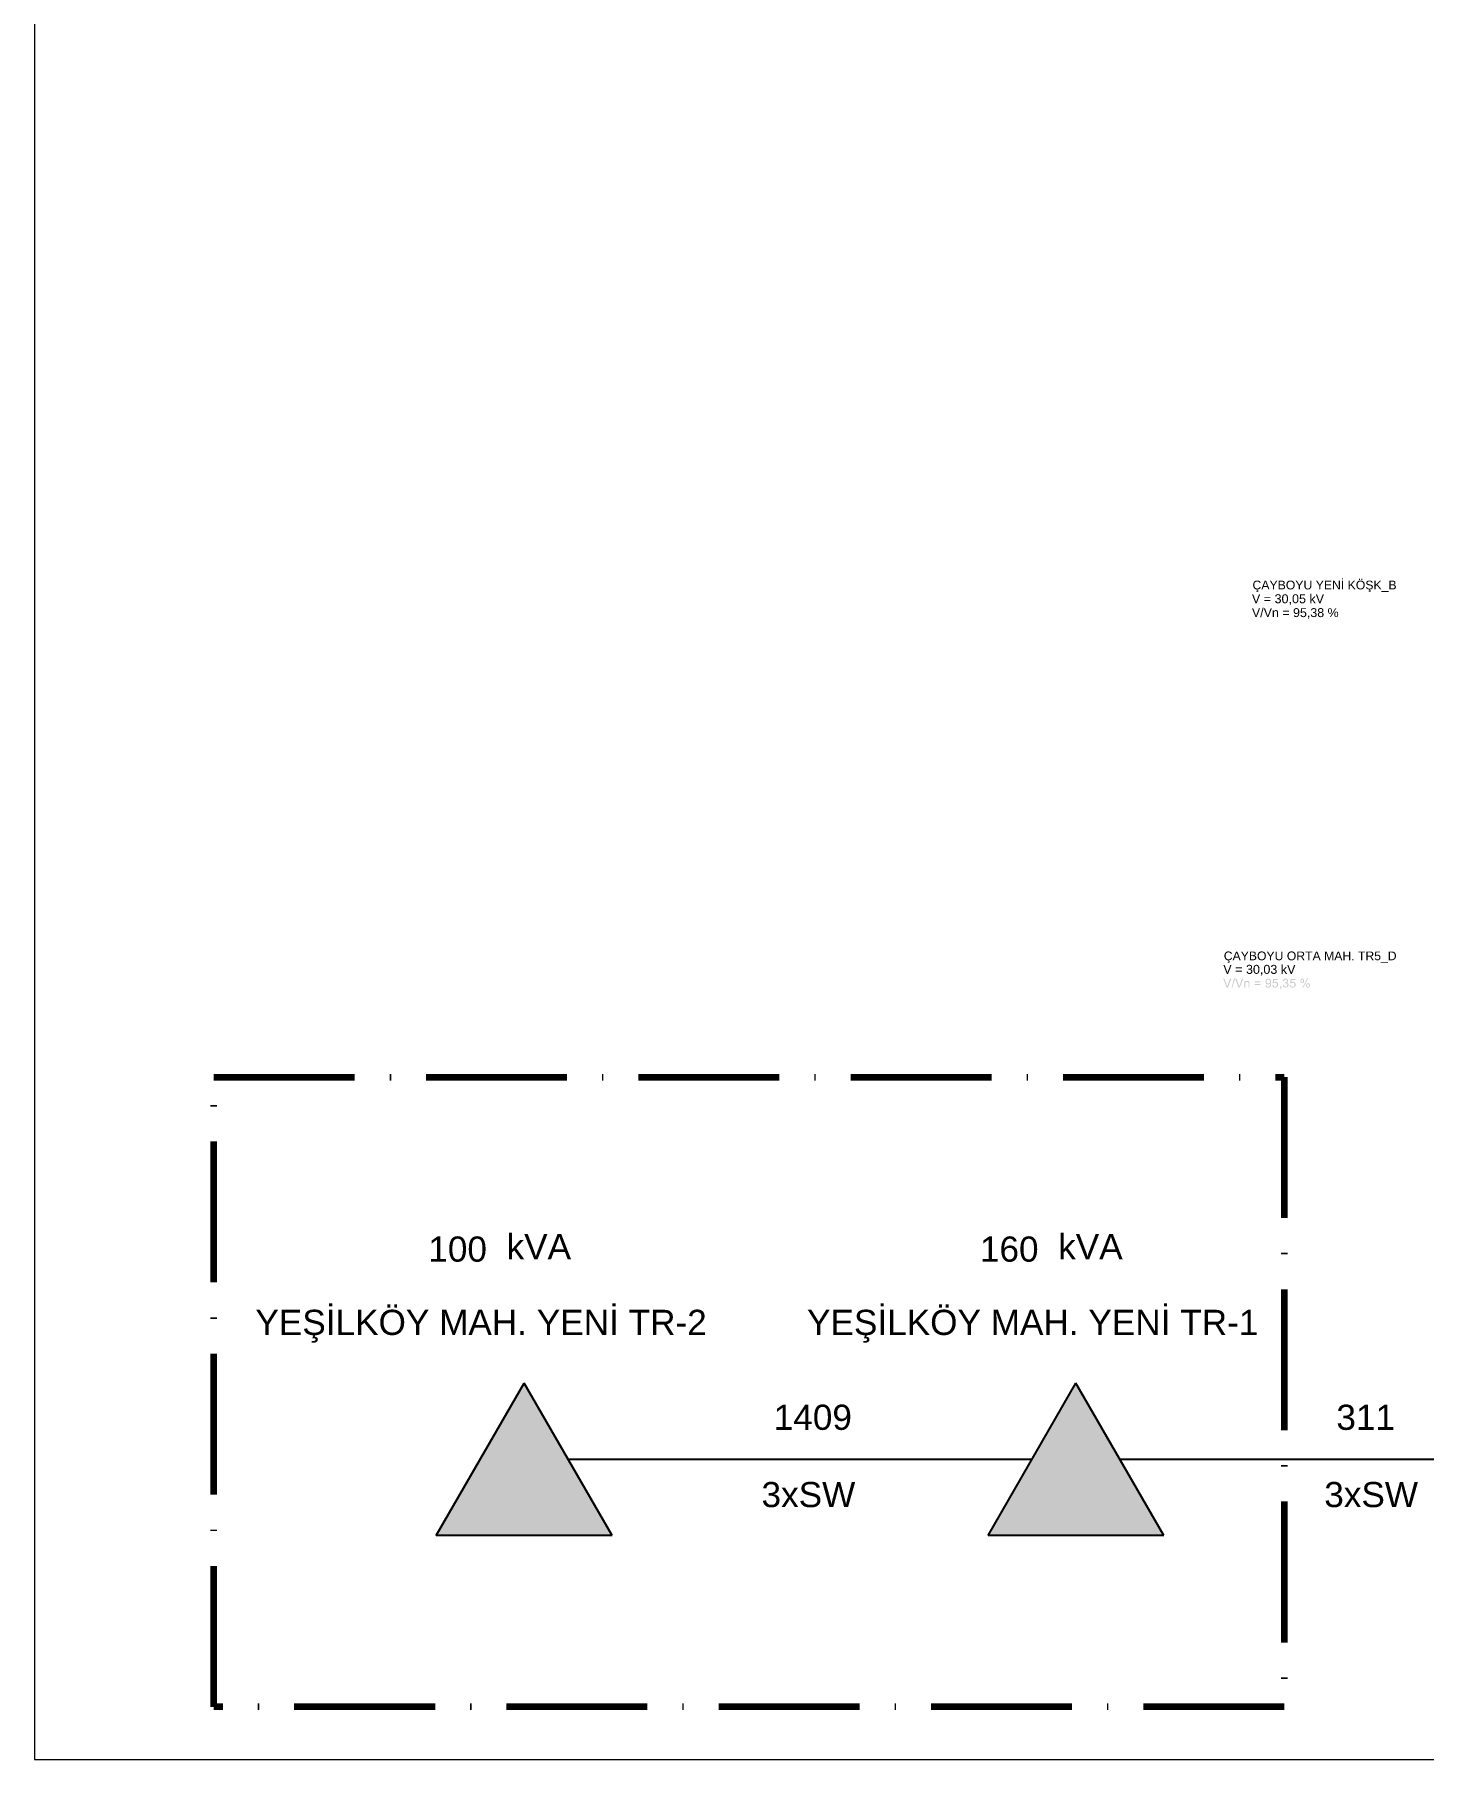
# Model space of a CAD drawing. Header units: millimetres. Extents: x 5 to 459, y 10 to 307.
# Drawn here: x 258.8 to 377.2, y 9.9 to 157 of the extents above; entities that cross this region are included whole.
import ezdxf

# ---------------------------------------------------------------- set-up
doc = ezdxf.new("R2010")
doc.units = ezdxf.units.MM
doc.header["$MEASUREMENT"] = 0
doc.linetypes.add('ACAD_ISO10W100', pattern=[18, 12, -3, 0, -3])
doc.layers.get('0').update_dxf_attribs({"linetype": 'CONTINUOUS'})
doc.layers.add('PDF_Text', color=7, linetype='CONTINUOUS')
doc.layers.add('TRAFO_YENI', color=5, linetype='CONTINUOUS')
doc.styles.add('Arial$001', font='arial.ttf', dxfattribs={"height": 0.8937})
doc.styles.add('PDF Arial', font='arial.ttf')

# ---------------------------------------------------------------- blocks, each defined once
blk = doc.blocks.new('YENI_DIREK')
at = {"layer": 'TRAFO_YENI', "linetype": 'Continuous'}
for p, q in [((-2.5, -1.443376), (0, 2.886751)), ((2.5, -1.443376), (0, 2.886751)), ((-2.5, -1.443376), (2.5, -1.443376))]:
    blk.add_line(p, q, dxfattribs=at)
for points in [[(-2.5, -1.443376), (0, -1.443376), (0, 2.886751)], [(0, -1.443376), (0, 2.886751), (2.5, -1.443376)]]:
    blk.add_solid(points, dxfattribs=at)

msp = doc.modelspace()

# ---------------------------------------------------------------- hatches: boundary and pattern name
h = msp.add_hatch(color=5)
h.paths.add_polyline_path([(360.41, 75.71), (360.12, 76.47), (360.21, 76.47), (360.41, 75.92), (360.41, 75.92), (360.42, 75.92), (360.42, 75.91), (360.42, 75.91), (360.42, 75.9), (360.42, 75.89), (360.43, 75.89), (360.43, 75.88), (360.43, 75.88), (360.43, 75.87), (360.43, 75.87), (360.44, 75.86), (360.44, 75.86), (360.44, 75.85), (360.44, 75.85), (360.44, 75.84), (360.45, 75.84), (360.45, 75.83), (360.45, 75.83), (360.45, 75.82), (360.45, 75.81), (360.46, 75.81), (360.46, 75.8), (360.46, 75.8), (360.46, 75.79), (360.46, 75.79), (360.46, 75.8), (360.46, 75.8), (360.46, 75.81), (360.46, 75.81), (360.46, 75.82), (360.47, 75.83), (360.47, 75.83), (360.47, 75.84), (360.47, 75.84), (360.47, 75.85), (360.47, 75.85), (360.47, 75.86), (360.47, 75.86), (360.48, 75.87), (360.48, 75.87), (360.48, 75.88), (360.48, 75.88), (360.48, 75.89), (360.49, 75.89), (360.49, 75.9), (360.49, 75.91), (360.49, 75.91), (360.49, 75.92), (360.5, 75.92), (360.69, 76.47), (360.81, 76.47), (360.51, 75.71), (360.41, 75.71), (360.51, 75.71)])
h.paths.add_polyline_path([(360.83, 75.71), (361.04, 76.49), (361.12, 76.49), (360.89, 75.71), (360.83, 75.71), (360.89, 75.71)])
h.paths.add_polyline_path([(361.42, 75.71), (361.14, 76.47), (361.24, 76.47), (361.44, 75.92), (361.44, 75.92), (361.44, 75.92), (361.44, 75.91), (361.44, 75.91), (361.45, 75.9), (361.45, 75.89), (361.45, 75.89), (361.45, 75.88), (361.45, 75.88), (361.46, 75.87), (361.46, 75.87), (361.46, 75.86), (361.46, 75.86), (361.46, 75.85), (361.46, 75.85), (361.47, 75.84), (361.47, 75.84), (361.47, 75.83), (361.47, 75.83), (361.47, 75.82), (361.47, 75.81), (361.47, 75.81), (361.47, 75.8), (361.47, 75.8), (361.47, 75.79), (361.47, 75.79), (361.47, 75.8), (361.48, 75.8), (361.48, 75.81), (361.48, 75.81), (361.48, 75.82), (361.48, 75.83), (361.49, 75.83), (361.49, 75.84), (361.49, 75.84), (361.49, 75.85), (361.49, 75.85), (361.5, 75.86), (361.5, 75.86), (361.5, 75.87), (361.5, 75.87), (361.51, 75.88), (361.51, 75.88), (361.51, 75.89), (361.51, 75.89), (361.51, 75.9), (361.52, 75.91), (361.52, 75.91), (361.52, 75.92), (361.52, 75.92), (361.72, 76.47), (361.82, 76.47), (361.52, 75.71), (361.42, 75.71), (361.52, 75.71)])
h.paths.add_polyline_path([(361.92, 75.71), (361.92, 76.25), (362, 76.25), (362, 76.19), (362, 76.19), (362.01, 76.19), (362.01, 76.2), (362.02, 76.21), (362.02, 76.21), (362.03, 76.22), (362.03, 76.22), (362.04, 76.23), (362.04, 76.23), (362.05, 76.24), (362.06, 76.24), (362.06, 76.24), (362.07, 76.25), (362.08, 76.25), (362.09, 76.25), (362.09, 76.26), (362.1, 76.26), (362.11, 76.26), (362.12, 76.27), (362.13, 76.27), (362.13, 76.27), (362.14, 76.27), (362.15, 76.27), (362.16, 76.27), (362.17, 76.27), (362.17, 76.27), (362.17, 76.27), (362.18, 76.27), (362.18, 76.27), (362.18, 76.27), (362.19, 76.27), (362.19, 76.27), (362.2, 76.27), (362.2, 76.27), (362.2, 76.27), (362.21, 76.27), (362.21, 76.27), (362.22, 76.27), (362.22, 76.27), (362.22, 76.27), (362.23, 76.27), (362.23, 76.27), (362.24, 76.27), (362.24, 76.26), (362.25, 76.26), (362.25, 76.26), (362.25, 76.26), (362.26, 76.26), (362.26, 76.26), (362.27, 76.25), (362.27, 76.25), (362.27, 76.25), (362.27, 76.25), (362.28, 76.25), (362.28, 76.24), (362.28, 76.24), (362.28, 76.24), (362.29, 76.24), (362.29, 76.24), (362.29, 76.23), (362.29, 76.23), (362.3, 76.23), (362.3, 76.23), (362.3, 76.23), (362.3, 76.22), (362.31, 76.22), (362.31, 76.22), (362.31, 76.22), (362.31, 76.22), (362.31, 76.21), (362.31, 76.21), (362.32, 76.21), (362.32, 76.21), (362.32, 76.2), (362.32, 76.2), (362.32, 76.2), (362.32, 76.2), (362.32, 76.2), (362.33, 76.19), (362.33, 76.19), (362.33, 76.19), (362.33, 76.19), (362.33, 76.19), (362.34, 76.18), (362.34, 76.18), (362.34, 76.18), (362.34, 76.18), (362.34, 76.17), (362.34, 76.17), (362.34, 76.17), (362.34, 76.16), (362.35, 76.16), (362.35, 76.16), (362.35, 76.15), (362.35, 76.15), (362.35, 76.15), (362.35, 76.14), (362.35, 76.14), (362.35, 76.14), (362.35, 76.13), (362.35, 76.13), (362.35, 76.13), (362.35, 76.13), (362.35, 76.12), (362.35, 76.12), (362.35, 76.12), (362.35, 76.11), (362.35, 76.11), (362.35, 76.11), (362.35, 76.1), (362.35, 76.1), (362.35, 76.1), (362.35, 76.09), (362.35, 76.09), (362.35, 76.08), (362.35, 76.08), (362.35, 76.08), (362.35, 76.07), (362.35, 76.07), (362.35, 76.06), (362.35, 76.06), (362.35, 76.06), (362.35, 75.71), (362.27, 75.71), (362.27, 76.06), (362.27, 76.06), (362.27, 76.06), (362.27, 76.06), (362.27, 76.07), (362.27, 76.07), (362.27, 76.08), (362.27, 76.08), (362.27, 76.08), (362.27, 76.09), (362.27, 76.09), (362.26, 76.1), (362.26, 76.1), (362.26, 76.1), (362.26, 76.11), (362.26, 76.11), (362.26, 76.11), (362.26, 76.12), (362.26, 76.12), (362.26, 76.12), (362.26, 76.13), (362.26, 76.13), (362.25, 76.13), (362.25, 76.13), (362.25, 76.14), (362.25, 76.14), (362.25, 76.14), (362.25, 76.14), (362.25, 76.14), (362.25, 76.14), (362.25, 76.15), (362.25, 76.15), (362.25, 76.15), (362.25, 76.15), (362.24, 76.15), (362.24, 76.16), (362.24, 76.16), (362.24, 76.16), (362.24, 76.16), (362.24, 76.16), (362.24, 76.16), (362.23, 76.17), (362.23, 76.17), (362.23, 76.17), (362.23, 76.17), (362.23, 76.17), (362.22, 76.17), (362.22, 76.17), (362.22, 76.17), (362.22, 76.17), (362.22, 76.17), (362.21, 76.17), (362.21, 76.18), (362.21, 76.18), (362.21, 76.18), (362.21, 76.18), (362.2, 76.18), (362.2, 76.18), (362.2, 76.18), (362.2, 76.18), (362.19, 76.18), (362.19, 76.19), (362.19, 76.19), (362.19, 76.19), (362.18, 76.19), (362.18, 76.19), (362.18, 76.19), (362.18, 76.19), (362.17, 76.19), (362.17, 76.19), (362.17, 76.19), (362.16, 76.19), (362.16, 76.19), (362.15, 76.19), (362.15, 76.19), (362.15, 76.19), (362.14, 76.19), (362.14, 76.19), (362.13, 76.19), (362.13, 76.19), (362.13, 76.19), (362.12, 76.19), (362.12, 76.19), (362.11, 76.19), (362.11, 76.19), (362.1, 76.18), (362.1, 76.18), (362.1, 76.18), (362.09, 76.18), (362.09, 76.18), (362.08, 76.18), (362.08, 76.18), (362.08, 76.17), (362.07, 76.17), (362.07, 76.17), (362.06, 76.17), (362.06, 76.16), (362.06, 76.16), (362.05, 76.16), (362.05, 76.15), (362.04, 76.15), (362.04, 76.15), (362.04, 76.14), (362.03, 76.14), (362.03, 76.14), (362.03, 76.13), (362.02, 76.13), (362.02, 76.12), (362.02, 76.12), (362.02, 76.11), (362.01, 76.11), (362.01, 76.1), (362.01, 76.09), (362.01, 76.09), (362.01, 76.08), (362.01, 76.07), (362, 76.06), (362, 76.05), (362, 76.04), (362, 76.04), (362, 76.03), (362, 76.02), (362, 76.01), (362, 75.71), (361.92, 75.71), (362, 75.71)])
h.paths.add_polyline_path([(363.29, 76.16), (362.8, 76.16), (362.8, 76.24), (363.29, 76.24), (363.29, 76.16), (363.29, 76.24)])
h.paths.add_polyline_path([(363.29, 75.92), (362.8, 75.92), (362.8, 76.02), (363.29, 76.02), (363.29, 75.92), (363.29, 76.02)])
edge = h.paths.add_edge_path()
edge.add_line((363.72, 75.89), (363.82, 75.91))
edge.add_spline(control_points=[(363.82, 75.91), (363.82, 75.86), (363.84, 75.82), (363.85, 75.81), (363.85, 75.81), (363.89, 75.79), (363.9, 75.77), (363.94, 75.77), (363.94, 75.77), (363.97, 75.77), (364, 75.79), (364.02, 75.79), (364.02, 75.79), (364.04, 75.81), (364.05, 75.82), (364.07, 75.86), (364.07, 75.86), (364.09, 75.87), (364.1, 75.91), (364.1, 75.94), (364.1, 75.94), (364.12, 75.97), (364.12, 76.01), (364.12, 76.06), (364.12, 76.06), (364.12, 76.06), (364.12, 76.06), (364.12, 76.07), (364.12, 76.07), (364.1, 76.04), (364.07, 76.02), (364.04, 76.01), (364.04, 76.01), (364, 75.97), (363.97, 75.97), (363.94, 75.97), (363.94, 75.97), (363.87, 75.97), (363.82, 75.99), (363.77, 76.04), (363.77, 76.04), (363.74, 76.09), (363.72, 76.14), (363.72, 76.22), (363.72, 76.22), (363.72, 76.29), (363.74, 76.35), (363.79, 76.4), (363.79, 76.4), (363.82, 76.45), (363.89, 76.47), (363.95, 76.47), (363.95, 76.47), (364, 76.47), (364.05, 76.45), (364.09, 76.44), (364.09, 76.44), (364.12, 76.4), (364.15, 76.37), (364.19, 76.32), (364.19, 76.32), (364.2, 76.27), (364.2, 76.2), (364.2, 76.11), (364.2, 76.11), (364.2, 76.01), (364.2, 75.94), (364.19, 75.87), (364.19, 75.87), (364.15, 75.82), (364.12, 75.77), (364.09, 75.74), (364.09, 75.74), (364.04, 75.72), (364, 75.71), (363.94, 75.71), (363.94, 75.71), (363.89, 75.71), (363.84, 75.72), (363.79, 75.76), (363.79, 75.76), (363.76, 75.79), (363.74, 75.82), (363.72, 75.89)], knot_values=[0, 0, 0, 0, 0.011905, 0.011905, 0.011905, 0.011905, 0.02381, 0.02381, 0.02381, 0.02381, 0.035714, 0.035714, 0.035714, 0.035714, 0.047619, 0.047619, 0.047619, 0.047619, 0.059524, 0.059524, 0.059524, 0.059524, 0.071429, 0.071429, 0.071429, 0.071429, 0.083333, 0.083333, 0.083333, 0.083333, 0.095238, 0.095238, 0.095238, 0.095238, 0.107143, 0.107143, 0.107143, 0.107143, 0.119048, 0.119048, 0.119048, 0.119048, 0.130952, 0.130952, 0.130952, 0.130952, 0.142857, 0.142857, 0.142857, 0.142857, 0.154762, 0.154762, 0.154762, 0.154762, 0.166667, 0.166667, 0.166667, 0.166667, 0.178571, 0.178571, 0.178571, 0.178571, 0.190476, 0.190476, 0.190476, 0.190476, 0.202381, 0.202381, 0.202381, 0.202381, 0.214286, 0.214286, 0.214286, 0.214286, 0.22619, 0.22619, 0.22619, 0.22619, 0.238095, 0.238095, 0.238095, 0.238095, 1, 1, 1, 1], degree=3, periodic=0)
edge = h.paths.add_edge_path()
edge.add_spline(control_points=[(364.1, 76.22), (364.1, 76.27), (364.09, 76.32), (364.07, 76.35), (364.07, 76.35), (364.04, 76.39), (364, 76.4), (363.97, 76.4), (363.97, 76.4), (363.92, 76.4), (363.89, 76.39), (363.85, 76.35), (363.85, 76.35), (363.82, 76.3), (363.8, 76.27), (363.8, 76.22), (363.8, 76.22), (363.8, 76.17), (363.82, 76.12), (363.85, 76.11), (363.85, 76.11), (363.89, 76.07), (363.92, 76.06), (363.95, 76.06), (363.95, 76.06), (364, 76.06), (364.04, 76.07), (364.07, 76.11), (364.07, 76.11), (364.09, 76.12), (364.1, 76.17), (364.1, 76.22)], knot_values=[0, 0, 0, 0, 0.03125, 0.03125, 0.03125, 0.03125, 0.0625, 0.0625, 0.0625, 0.0625, 0.09375, 0.09375, 0.09375, 0.09375, 0.125, 0.125, 0.125, 0.125, 0.15625, 0.15625, 0.15625, 0.15625, 0.1875, 0.1875, 0.1875, 0.1875, 0.21875, 0.21875, 0.21875, 0.21875, 1, 1, 1, 1], degree=3, periodic=0)
edge = h.paths.add_edge_path()
edge.add_line((364.3, 75.91), (364.4, 75.92))
edge.add_spline(control_points=[(364.4, 75.92), (364.4, 75.87), (364.42, 75.84), (364.45, 75.81), (364.45, 75.81), (364.47, 75.79), (364.5, 75.77), (364.55, 75.77), (364.55, 75.77), (364.58, 75.77), (364.62, 75.79), (364.65, 75.82), (364.65, 75.82), (364.68, 75.86), (364.7, 75.91), (364.7, 75.96), (364.7, 75.96), (364.7, 76.02), (364.68, 76.06), (364.65, 76.09), (364.65, 76.09), (364.63, 76.12), (364.58, 76.14), (364.53, 76.14), (364.53, 76.14), (364.52, 76.14), (364.48, 76.12), (364.47, 76.11), (364.47, 76.11), (364.43, 76.11), (364.42, 76.09), (364.4, 76.06)], knot_values=[0, 0, 0, 0, 0.03125, 0.03125, 0.03125, 0.03125, 0.0625, 0.0625, 0.0625, 0.0625, 0.09375, 0.09375, 0.09375, 0.09375, 0.125, 0.125, 0.125, 0.125, 0.15625, 0.15625, 0.15625, 0.15625, 0.1875, 0.1875, 0.1875, 0.1875, 0.21875, 0.21875, 0.21875, 0.21875, 1, 1, 1, 1], degree=3, periodic=0)
edge.add_line((364.4, 76.06), (364.32, 76.07))
edge.add_line((364.32, 76.07), (364.38, 76.45))
edge.add_line((364.38, 76.45), (364.76, 76.45))
edge.add_line((364.76, 76.45), (364.76, 76.37))
edge.add_line((364.76, 76.37), (364.47, 76.37))
edge.add_line((364.47, 76.37), (364.42, 76.17))
edge.add_spline(control_points=[(364.42, 76.17), (364.47, 76.2), (364.52, 76.22), (364.57, 76.22), (364.57, 76.22), (364.63, 76.22), (364.68, 76.19), (364.73, 76.16), (364.73, 76.16), (364.78, 76.11), (364.8, 76.04), (364.8, 75.97), (364.8, 75.97), (364.8, 75.91), (364.78, 75.84), (364.73, 75.79), (364.73, 75.79), (364.7, 75.74), (364.63, 75.71), (364.55, 75.71), (364.55, 75.71), (364.47, 75.71), (364.42, 75.72), (364.37, 75.76), (364.37, 75.76), (364.33, 75.81), (364.3, 75.86), (364.3, 75.91)], knot_values=[0, 0, 0, 0, 0.035714, 0.035714, 0.035714, 0.035714, 0.071429, 0.071429, 0.071429, 0.071429, 0.107143, 0.107143, 0.107143, 0.107143, 0.142857, 0.142857, 0.142857, 0.142857, 0.178571, 0.178571, 0.178571, 0.178571, 0.214286, 0.214286, 0.214286, 0.214286, 1, 1, 1, 1], degree=3, periodic=0)
h.paths.add_polyline_path([(364.95, 75.71), (364.95, 75.82), (365.06, 75.82), (365.06, 75.71), (365.06, 75.71), (365.06, 75.7), (365.06, 75.7), (365.06, 75.7), (365.06, 75.69), (365.06, 75.69), (365.06, 75.68), (365.06, 75.68), (365.06, 75.68), (365.06, 75.67), (365.05, 75.67), (365.05, 75.66), (365.05, 75.66), (365.05, 75.66), (365.05, 75.65), (365.05, 75.65), (365.04, 75.65), (365.04, 75.64), (365.04, 75.64), (365.04, 75.64), (365.04, 75.64), (365.04, 75.63), (365.03, 75.63), (365.03, 75.63), (365.03, 75.63), (365.03, 75.63), (365.03, 75.62), (365.02, 75.62), (365.02, 75.61), (365.02, 75.61), (365.02, 75.61), (365.02, 75.6), (365.01, 75.6), (365.01, 75.6), (365.01, 75.59), (365.01, 75.59), (365, 75.59), (365, 75.59), (365, 75.58), (365, 75.58), (364.99, 75.58), (364.99, 75.58), (364.99, 75.57), (364.98, 75.57), (364.98, 75.57), (364.98, 75.57), (364.97, 75.57), (364.97, 75.56), (364.97, 75.56), (364.96, 75.56), (364.95, 75.61), (364.95, 75.61), (364.95, 75.61), (364.95, 75.61), (364.95, 75.61), (364.95, 75.61), (364.96, 75.61), (364.96, 75.61), (364.96, 75.61), (364.96, 75.61), (364.96, 75.62), (364.97, 75.62), (364.97, 75.62), (364.97, 75.62), (364.97, 75.62), (364.97, 75.62), (364.97, 75.62), (364.97, 75.63), (364.98, 75.63), (364.98, 75.63), (364.98, 75.63), (364.98, 75.63), (364.98, 75.64), (364.98, 75.64), (364.98, 75.64), (364.98, 75.64), (364.98, 75.64), (364.98, 75.64), (364.98, 75.65), (364.98, 75.65), (364.99, 75.65), (364.99, 75.65), (364.99, 75.66), (364.99, 75.66), (364.99, 75.66), (364.99, 75.67), (364.99, 75.67), (364.99, 75.67), (364.99, 75.68), (364.99, 75.68), (364.99, 75.68), (365, 75.68), (365, 75.69), (365, 75.69), (365, 75.69), (365, 75.7), (365, 75.7), (365, 75.7), (365, 75.7), (365, 75.71), (365, 75.71), (364.95, 75.71), (365, 75.71)])
edge = h.paths.add_edge_path()
edge.add_line((365.19, 75.92), (365.28, 75.92))
edge.add_spline(control_points=[(365.28, 75.92), (365.29, 75.87), (365.31, 75.84), (365.34, 75.81), (365.34, 75.81), (365.36, 75.79), (365.39, 75.77), (365.43, 75.77), (365.43, 75.77), (365.48, 75.77), (365.51, 75.79), (365.54, 75.82), (365.54, 75.82), (365.57, 75.86), (365.59, 75.89), (365.59, 75.94), (365.59, 75.94), (365.59, 75.97), (365.57, 76.01), (365.54, 76.04), (365.54, 76.04), (365.53, 76.07), (365.48, 76.09), (365.44, 76.09), (365.44, 76.09), (365.43, 76.09), (365.39, 76.07), (365.38, 76.07)], knot_values=[0, 0, 0, 0, 0.035714, 0.035714, 0.035714, 0.035714, 0.071429, 0.071429, 0.071429, 0.071429, 0.107143, 0.107143, 0.107143, 0.107143, 0.142857, 0.142857, 0.142857, 0.142857, 0.178571, 0.178571, 0.178571, 0.178571, 0.214286, 0.214286, 0.214286, 0.214286, 1, 1, 1, 1], degree=3, periodic=0)
edge.add_line((365.38, 76.07), (365.38, 76.16))
edge.add_spline(control_points=[(365.38, 76.16), (365.39, 76.16), (365.39, 76.16), (365.39, 76.16), (365.39, 76.16), (365.44, 76.16), (365.48, 76.16), (365.51, 76.19), (365.51, 76.19), (365.54, 76.2), (365.56, 76.24), (365.56, 76.27), (365.56, 76.27), (365.56, 76.32), (365.54, 76.34), (365.53, 76.37), (365.53, 76.37), (365.49, 76.39), (365.46, 76.4), (365.43, 76.4), (365.43, 76.4), (365.39, 76.4), (365.36, 76.39), (365.34, 76.37), (365.34, 76.37), (365.31, 76.34), (365.29, 76.3), (365.29, 76.25)], knot_values=[0, 0, 0, 0, 0.035714, 0.035714, 0.035714, 0.035714, 0.071429, 0.071429, 0.071429, 0.071429, 0.107143, 0.107143, 0.107143, 0.107143, 0.142857, 0.142857, 0.142857, 0.142857, 0.178571, 0.178571, 0.178571, 0.178571, 0.214286, 0.214286, 0.214286, 0.214286, 1, 1, 1, 1], degree=3, periodic=0)
edge.add_line((365.29, 76.25), (365.19, 76.27))
edge.add_spline(control_points=[(365.19, 76.27), (365.21, 76.34), (365.24, 76.39), (365.28, 76.42), (365.28, 76.42), (365.31, 76.45), (365.36, 76.47), (365.43, 76.47), (365.43, 76.47), (365.48, 76.47), (365.51, 76.47), (365.54, 76.45), (365.54, 76.45), (365.57, 76.44), (365.61, 76.4), (365.62, 76.37), (365.62, 76.37), (365.64, 76.34), (365.64, 76.3), (365.64, 76.27), (365.64, 76.27), (365.64, 76.24), (365.64, 76.22), (365.62, 76.19), (365.62, 76.19), (365.61, 76.16), (365.57, 76.14), (365.54, 76.12), (365.54, 76.12), (365.59, 76.12), (365.62, 76.09), (365.64, 76.06), (365.64, 76.06), (365.67, 76.02), (365.69, 75.99), (365.69, 75.94), (365.69, 75.94), (365.69, 75.87), (365.66, 75.82), (365.61, 75.77), (365.61, 75.77), (365.56, 75.72), (365.51, 75.71), (365.43, 75.71), (365.43, 75.71), (365.36, 75.71), (365.31, 75.72), (365.26, 75.76), (365.26, 75.76), (365.23, 75.81), (365.19, 75.86), (365.19, 75.92)], knot_values=[0, 0, 0, 0, 0.019231, 0.019231, 0.019231, 0.019231, 0.038462, 0.038462, 0.038462, 0.038462, 0.057692, 0.057692, 0.057692, 0.057692, 0.076923, 0.076923, 0.076923, 0.076923, 0.096154, 0.096154, 0.096154, 0.096154, 0.115385, 0.115385, 0.115385, 0.115385, 0.134615, 0.134615, 0.134615, 0.134615, 0.153846, 0.153846, 0.153846, 0.153846, 0.173077, 0.173077, 0.173077, 0.173077, 0.192308, 0.192308, 0.192308, 0.192308, 0.211538, 0.211538, 0.211538, 0.211538, 0.230769, 0.230769, 0.230769, 0.230769, 1, 1, 1, 1], degree=3, periodic=0)
edge = h.paths.add_edge_path()
edge.add_line((365.79, 75.91), (365.89, 75.92))
edge.add_spline(control_points=[(365.89, 75.92), (365.89, 75.87), (365.91, 75.84), (365.94, 75.81), (365.94, 75.81), (365.96, 75.79), (365.99, 75.77), (366.04, 75.77), (366.04, 75.77), (366.07, 75.77), (366.12, 75.79), (366.14, 75.82), (366.14, 75.82), (366.17, 75.86), (366.19, 75.91), (366.19, 75.96), (366.19, 75.96), (366.19, 76.02), (366.17, 76.06), (366.15, 76.09), (366.15, 76.09), (366.12, 76.12), (366.07, 76.14), (366.04, 76.14), (366.04, 76.14), (366.01, 76.14), (365.97, 76.12), (365.96, 76.11), (365.96, 76.11), (365.92, 76.11), (365.91, 76.09), (365.89, 76.06)], knot_values=[0, 0, 0, 0, 0.03125, 0.03125, 0.03125, 0.03125, 0.0625, 0.0625, 0.0625, 0.0625, 0.09375, 0.09375, 0.09375, 0.09375, 0.125, 0.125, 0.125, 0.125, 0.15625, 0.15625, 0.15625, 0.15625, 0.1875, 0.1875, 0.1875, 0.1875, 0.21875, 0.21875, 0.21875, 0.21875, 1, 1, 1, 1], degree=3, periodic=0)
edge.add_line((365.89, 76.06), (365.81, 76.07))
edge.add_line((365.81, 76.07), (365.87, 76.45))
edge.add_line((365.87, 76.45), (366.25, 76.45))
edge.add_line((366.25, 76.45), (366.25, 76.37))
edge.add_line((366.25, 76.37), (365.96, 76.37))
edge.add_line((365.96, 76.37), (365.91, 76.17))
edge.add_spline(control_points=[(365.91, 76.17), (365.96, 76.2), (366.01, 76.22), (366.05, 76.22), (366.05, 76.22), (366.12, 76.22), (366.17, 76.19), (366.22, 76.16), (366.22, 76.16), (366.27, 76.11), (366.29, 76.04), (366.29, 75.97), (366.29, 75.97), (366.29, 75.91), (366.27, 75.84), (366.24, 75.79), (366.24, 75.79), (366.19, 75.74), (366.12, 75.71), (366.04, 75.71), (366.04, 75.71), (365.96, 75.71), (365.91, 75.72), (365.87, 75.76), (365.87, 75.76), (365.82, 75.81), (365.79, 75.86), (365.79, 75.91)], knot_values=[0, 0, 0, 0, 0.035714, 0.035714, 0.035714, 0.035714, 0.071429, 0.071429, 0.071429, 0.071429, 0.107143, 0.107143, 0.107143, 0.107143, 0.142857, 0.142857, 0.142857, 0.142857, 0.178571, 0.178571, 0.178571, 0.178571, 0.214286, 0.214286, 0.214286, 0.214286, 1, 1, 1, 1], degree=3, periodic=0)
edge = h.paths.add_edge_path()
edge.add_spline(control_points=[(366.7, 76.29), (366.7, 76.34), (366.72, 76.39), (366.73, 76.42), (366.73, 76.42), (366.77, 76.47), (366.8, 76.49), (366.85, 76.49), (366.85, 76.49), (366.9, 76.49), (366.95, 76.47), (366.96, 76.44), (366.96, 76.44), (367, 76.4), (367.01, 76.35), (367.01, 76.29), (367.01, 76.29), (367.01, 76.22), (367, 76.17), (366.96, 76.14), (366.96, 76.14), (366.95, 76.11), (366.9, 76.09), (366.85, 76.09), (366.85, 76.09), (366.82, 76.09), (366.77, 76.11), (366.75, 76.14), (366.75, 76.14), (366.72, 76.17), (366.7, 76.22), (366.7, 76.29)], knot_values=[0, 0, 0, 0, 0.03125, 0.03125, 0.03125, 0.03125, 0.0625, 0.0625, 0.0625, 0.0625, 0.09375, 0.09375, 0.09375, 0.09375, 0.125, 0.125, 0.125, 0.125, 0.15625, 0.15625, 0.15625, 0.15625, 0.1875, 0.1875, 0.1875, 0.1875, 0.21875, 0.21875, 0.21875, 0.21875, 1, 1, 1, 1], degree=3, periodic=0)
edge = h.paths.add_edge_path()
edge.add_spline(control_points=[(366.87, 76.42), (366.83, 76.42), (366.82, 76.4), (366.8, 76.39), (366.8, 76.39), (366.78, 76.37), (366.78, 76.34), (366.78, 76.29), (366.78, 76.29), (366.78, 76.24), (366.78, 76.2), (366.8, 76.17), (366.8, 76.17), (366.82, 76.16), (366.83, 76.16), (366.87, 76.16), (366.87, 76.16), (366.88, 76.16), (366.9, 76.16), (366.92, 76.17), (366.92, 76.17), (366.93, 76.2), (366.93, 76.24), (366.93, 76.29), (366.93, 76.29), (366.93, 76.34), (366.93, 76.37), (366.92, 76.39), (366.92, 76.39), (366.9, 76.4), (366.88, 76.42), (366.87, 76.42)], knot_values=[0, 0, 0, 0, 0.03125, 0.03125, 0.03125, 0.03125, 0.0625, 0.0625, 0.0625, 0.0625, 0.09375, 0.09375, 0.09375, 0.09375, 0.125, 0.125, 0.125, 0.125, 0.15625, 0.15625, 0.15625, 0.15625, 0.1875, 0.1875, 0.1875, 0.1875, 0.21875, 0.21875, 0.21875, 0.21875, 1, 1, 1, 1], degree=3, periodic=0)
h.paths.add_polyline_path([(366.87, 75.69), (367.26, 76.49), (367.35, 76.49), (366.93, 75.69), (366.87, 75.69), (366.93, 75.69)])
edge = h.paths.add_edge_path()
edge.add_spline(control_points=[(367.18, 75.89), (367.18, 75.94), (367.2, 75.99), (367.23, 76.02), (367.23, 76.02), (367.25, 76.07), (367.3, 76.09), (367.35, 76.09), (367.35, 76.09), (367.39, 76.09), (367.43, 76.07), (367.46, 76.04), (367.46, 76.04), (367.49, 76.01), (367.51, 75.96), (367.51, 75.89), (367.51, 75.89), (367.51, 75.82), (367.49, 75.77), (367.46, 75.74), (367.46, 75.74), (367.43, 75.71), (367.39, 75.69), (367.35, 75.69), (367.35, 75.69), (367.3, 75.69), (367.26, 75.71), (367.23, 75.74), (367.23, 75.74), (367.2, 75.77), (367.18, 75.82), (367.18, 75.89)], knot_values=[0, 0, 0, 0, 0.03125, 0.03125, 0.03125, 0.03125, 0.0625, 0.0625, 0.0625, 0.0625, 0.09375, 0.09375, 0.09375, 0.09375, 0.125, 0.125, 0.125, 0.125, 0.15625, 0.15625, 0.15625, 0.15625, 0.1875, 0.1875, 0.1875, 0.1875, 0.21875, 0.21875, 0.21875, 0.21875, 1, 1, 1, 1], degree=3, periodic=0)
edge = h.paths.add_edge_path()
edge.add_spline(control_points=[(367.35, 76.02), (367.33, 76.02), (367.3, 76.01), (367.3, 75.99), (367.3, 75.99), (367.28, 75.97), (367.26, 75.94), (367.26, 75.89), (367.26, 75.89), (367.26, 75.84), (367.28, 75.81), (367.3, 75.77), (367.3, 75.77), (367.3, 75.76), (367.33, 75.76), (367.35, 75.76), (367.35, 75.76), (367.36, 75.76), (367.39, 75.76), (367.41, 75.77), (367.41, 75.77), (367.41, 75.81), (367.43, 75.84), (367.43, 75.89), (367.43, 75.89), (367.43, 75.94), (367.41, 75.97), (367.39, 75.99), (367.39, 75.99), (367.39, 76.01), (367.36, 76.02), (367.35, 76.02)], knot_values=[0, 0, 0, 0, 0.03125, 0.03125, 0.03125, 0.03125, 0.0625, 0.0625, 0.0625, 0.0625, 0.09375, 0.09375, 0.09375, 0.09375, 0.125, 0.125, 0.125, 0.125, 0.15625, 0.15625, 0.15625, 0.15625, 0.1875, 0.1875, 0.1875, 0.1875, 0.21875, 0.21875, 0.21875, 0.21875, 1, 1, 1, 1], degree=3, periodic=0)

# ---------------------------------------------------------------- linework, layer by layer
at = {"color": 1}
for p, q in [((343.81, 35.47), (304.27, 35.47)), ((390.84, 35.47), (351.31, 35.47))]:
    msp.add_line(p, q, dxfattribs=at)
at = {"color": 5, "linetype": 'Continuous', "lineweight": 20}
msp.add_lwpolyline([(458.84, 287.02), (258.76, 287.02), (258.76, 9.89), (458.84, 9.89)], close=True, dxfattribs=at)
at = {"linetype": 'ACAD_ISO10W100', "lineweight": 100}
msp.add_lwpolyline([(274.06, 68.08), (365.31, 68.08), (365.31, 14.38), (274.06, 14.38)], close=True, dxfattribs=at)

# ---------------------------------------------------------------- block references
at = {"color": 1, "linetype": 'Continuous', "xscale": -3, "yscale": 3, "zscale": 3}
for p in [(300.52, 33.31), (347.56, 33.31)]:
    msp.add_blockref('YENI_DIREK', p, dxfattribs=at)

# ---------------------------------------------------------------- texts
at = {"color": 5, "style": 'Arial$001'}
for s, height, p in [('ÇAYBOYU YENİ KÖŞK_B', 0.7466, (362.61, 109.66)), ('V = 30,05 kV', 0.7656, (362.56, 108.48)), ('V/Vn = 95,38 %', 0.7589, (362.56, 107.3)), ('ÇAYBOYU ORTA MAH. TR5_D', 0.7446, (360.16, 78.04)), ('V = 30,03 kV', 0.7656, (360.12, 76.88))]:
    msp.add_text(s, height=height, dxfattribs=at).set_placement(p)
at = {"layer": 'PDF_Text', "color": 1, "style": 'PDF Arial'}
for s, insert, char_height, attachment_point in [('100', (297.34, 52.31), 2.146, 9), ('kVA', (304.51, 52.55), 2.146, 9), ('160', (344.37, 52.31), 2.146, 9), ('kVA', (351.54, 52.55), 2.146, 9), ('YEŞİLKÖY MAH. YENİ TR-2', (316.08, 45.43), 2.1462, 9), ('YEŞİLKÖY MAH. YENİ TR-1', (363.11, 45.43), 2.1462, 9), ('1409', (321.79, 37.97), 2.146, 7), ('311', (369.76, 37.97), 2.146, 7), ('3xSW', (320.75, 31.38), 2.146, 7), ('3xSW', (368.73, 31.38), 2.146, 7)]:
    msp.add_mtext(s, dxfattribs=dict(at, insert=insert, char_height=char_height, attachment_point=attachment_point))

doc.saveas('drawing.dxf')
